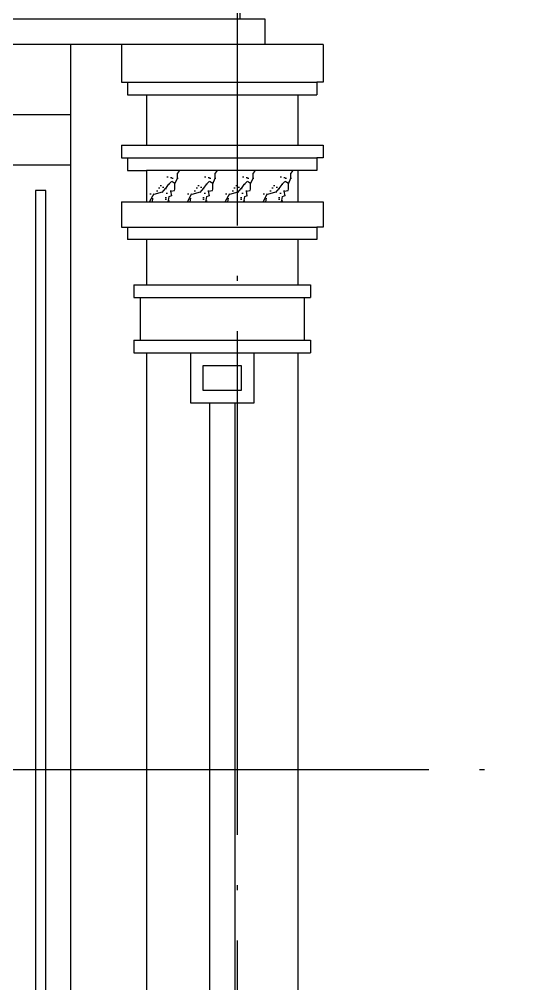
# Model space of a CAD drawing. Extents: x 44111 to 90315, y 4379 to 151689.
# Drawn here: x 68689 to 70654, y 134769 to 138599 of the extents above; entities that cross this region are included whole.
import ezdxf

# ---------------------------------------------------------------- set-up
doc = ezdxf.new("R2010")
doc.units = 0
doc.header["$LTSCALE"] = 1000
doc.header["$MEASUREMENT"] = 0
doc.linetypes.add('DOTE', pattern=[2.42, 2, -0.2, 0.02, -0.2])
for name, color, linetype in [('A-DOTE', 1, 'DOTE'), ('A-立面看线', 50, 'Continuous'), ('J-LM-外墙材料分色', 249, 'Continuous')]:
    doc.layers.add(name, color=color, linetype=linetype)

msp = doc.modelspace()

# ---------------------------------------------------------------- hatches: boundary and pattern name
at = {"layer": 'J-LM-外墙材料分色'}
h = msp.add_hatch(dxfattribs=at)
h.set_pattern_fill('大理石', color=159, scale=50)
h.set_pattern_definition([(41.9872125, (-577619.078, 755447.22), (299.9999956, 225.0000049), [4.804866, -1004.216925]), (68.1985905, (-577690.506, 755439.72), (149.9999999, 450.0000002), [17.30946, -1194.35262]), (60.945396, (-577694.078, 755431.15), (149.99998994, 225.0000064), [7.35402, -1536.99045]), (90, (-577690.5, 755437.58), (150, -9e-15), [2.142857, -222.85713]), (71.565051, (-577620.506, 755442.936), (3e-07, 225.0000005), [4.51754, -469.824105]), (171.469234, (-577620.506, 755442.936), (-149.9999995, 1.4e-06), [7.222767, -1509.5583]), (79.215702, (-577630.506, 755429.007), (150.00000075, 900.0000004), [15.269685, -1588.04715]), (62.1329961, (-577743.3635, 755497.5784), (599.99999271, 1125.0000044), [35.147284, -7345.78245]), (0, (-577741.2, 755530.57), (0, 225), [0, -150]), (64.9831065, (-577644.078, 755571.507), (300.00000076, 674.99999954), [23.647065, -2459.2947]), (81.4391104, (-577586.2206, 755482.5784), (299.999999483, 2024.99998723), [33.588522, -7020.0009]), (82.8749836, (-577669.078, 755502.936), (149.99999099, 1125.00000113), [17.276266, -3610.7397]), (76.75948, (-577684.078, 755455.793), (150.00000146, 674.99999948), [37.42339, -3892.0326]), (0, (-577707.46, 755455.9), (0, 225), [0, -150]), (0, (-577705.05, 755453.5), (0, 225), [0, -150]), (0, (-577688.18, 755465.54), (0, 225), [0, -150]), (0, (-577693, 755492.03), (0, 225), [0, -150]), (59.0362434, (-577675.506, 755492.221), (149.99998805, 225.00000645), [12.494896, -2611.4334]), (0, (-577669.1, 755502.52), (0, 225), [0, -150]), (0, (-577688.18, 755494.44), (0, 225), [0, -150]), (0, (-577680.95, 755508.9), (0, 225), [0, -150]), (0, (-577688.18, 755487.21), (0, 225), [0, -150]), (50.194429, (-577601.22, 755471.864), (150.0000001, 225.0000001), [5.57875, -1165.9587]), (90, (-577601.22, 755465.44), (150, -9e-15), [6.42857, -218.57142]), (43.6677801, (-577609.078, 755457.936), (450.00000034, 449.99999912), [10.862076, -2270.1738]), (90, (-577609.08, 755455.8), (150, -9e-15), [2.142857, -222.85713]), (39.805571, (-577615.506, 755450.436), (299.99999284, 225.00000885), [8.368125, -1748.93805]), (0, (-577637.57, 755465.54), (0, 225), [0, -150]), (0, (-577600.9, 755472.33), (0, 225), [0, -150]), (0, (-577600.9, 755472.33), (0, 225), [0, -150]), (29.3577535, (-577597.65, 755476.15), (449.9999991, 225.0000013), [13.112542, -1363.704435]), (0, (-577601.41, 755487.21), (0, 225), [0, -150]), (146.309932, (-577644.078, 755571.507), (-300.00000184, 224.9999961), [15.452362, -1607.0457]), (8.1301023, (-577660.506, 755541.507), (1499.99998944, 224.99999867), [15.152287, -3166.8282]), (47.8624052, (-577694.078, 755537.221), (600.000000265, 674.999999374), [20.22829, -4227.71235]), (14.6208739, (-577726.935, 755528.65), (899.99999752, 225.00000939), [33.956755, -3531.5025]), (0, (-577714.7, 755542.6), (0, 225), [0, -150]), (18.4349488, (-577666.935, 755520.078), (600.00000006, 224.9999993), [6.77631, -1416.248625]), (16.699244, (-577660.506, 755522.22), (149.999997, 1.24e-05), [3.72868, -779.294295]), (101.093723, (-577656.935, 755523.293), (-300.00000262, 1574.99998526), [18.561123, -3879.2748]), (0, (-577676.13, 755532.98), (0, 225), [0, -150]), (0, (-577660.59, 755541.93), (0, 225), [0, -150]), (0, (-577680.95, 755516.12), (0, 225), [0, -150]), (0, (-577700.23, 755564.29), (0, 225), [0, -150]), (0, (-577707.46, 755554.65), (0, 225), [0, -150]), (44.1449026, (-577669.078, 755568.293), (450.00000077, 449.99999998), [16.92194, -3536.6853]), (54.5829447, (-577680.506, 755552.221), (150.00000042, 224.99999911), [19.720626, -4121.6106]), (0, (-577668.88, 755568.44), (0, 225), [0, -150]), (0, (-577690.6, 755557.06), (0, 225), [0, -150]), (0, (-577668.88, 755568.44), (0, 225), [0, -150]), (0, (-577680.48, 755551.87), (0, 225), [0, -150]), (75.0685828, (-577645.506, 755543.65), (150, 675.0000002), [5.544348, -1158.76875]), (90, (-577644.08, 755549), (150, -9e-15), [22.5, -202.5]), (50.194429, (-577617.65, 755643.293), (150.0000001, 225.0000001), [5.57875, -1165.9587]), (0, (-577659.26, 755595.6), (0, 225), [0, -150]), (0, (-577654.44, 755593.2), (0, 225), [0, -150]), (0, (-577673.72, 755598), (0, 225), [0, -150]), (0, (-577649.62, 755624.5), (0, 225), [0, -150]), (53.1301023, (-577634.078, 755611.15), (150.00000021, 224.99999986), [10.714286, -2239.28565]), (90, (-577634.08, 755592.94), (150, -9e-15), [18.214285, -206.78571]), (0, (-577634.05, 755593.3), (0, 225), [0, -150]), (23.1985905, (-577622.65, 755641.15), (450.0000003, 225.0000001), [5.43984, -1136.926125]), (66.037511, (-577624.08, 755637.936), (150, 449.9999997), [3.51745, -735.14688]), (66.037511, (-577625.506, 755634.72), (150, 449.9999997), [3.51745, -735.14688]), (81.8698976, (-577627.649, 755619.721), (150.00000065, 1125.00000011), [15.152287, -3166.8282]), (90, (-577614.08, 755647.58), (150, -9e-15), [5.357144, -219.642855]), (0, (-577630.55, 755655.08), (0, 225), [0, -150])])
h.paths.add_polyline_path([(69433.5, 137999.2), (69193.5, 137999.2), (69193.5, 137874.2), (69433.5, 137874.2)])
h.paths.add_polyline_path([(69793.5, 137999.2), (69433.5, 137999.2), (69433.5, 137874.2), (69793.5, 137874.2)])

# ---------------------------------------------------------------- linework, layer by layer
at = {"layer": 'A-DOTE'}
for p, q in [((69553.5, 130520.4), (69553.5, 142869.2)), ((53793.5, 135619.2), (77553.5, 135619.2))]:
    msp.add_line(p, q, dxfattribs=at)
at = {"layer": 'A-立面看线'}
for p, q in [((69563.5, 138649.2), (69563.5, 138599.2)), ((69663.5, 138599.2), (65650.8, 138599.2)), ((69663.5, 138499.2), (69663.5, 138599.2)), ((69663.5, 138499.2), (65650.8, 138499.2)), ((69893.5, 138499.2), (65880.8, 138499.2)), ((68893.5, 138499.2), (68653.5, 138499.2)), ((68893.5, 138219.2), (68893.5, 138499.2)), ((69093.5, 138499.2), (69093.5, 138349.2)), ((69893.5, 138499.2), (69893.5, 138349.2)), ((69093.5, 138349.2), (69118.5, 138349.2)), ((69118.5, 138349.2), (69118.5, 138299.2)), ((69118.5, 138349.2), (69868.5, 138349.2)), ((69893.5, 138349.2), (69868.5, 138349.2)), ((69868.5, 138349.2), (69868.5, 138299.2)), ((69118.5, 138299.2), (69193.5, 138299.2)), ((69193.5, 138299.2), (69193.5, 138099.2)), ((69193.5, 138299.2), (69868.5, 138299.2)), ((69793.5, 138299.2), (69793.5, 138099.2)), ((68893.5, 138219.2), (68653.5, 138219.2)), ((68893.5, 138019.2), (68893.5, 138219.2)), ((69093.5, 138099.2), (69093.5, 138049.2)), ((69093.5, 138099.2), (69893.5, 138099.2)), ((69893.5, 138099.2), (69893.5, 138049.2)), ((69093.5, 138049.2), (69118.5, 138049.2)), ((69118.5, 138049.2), (69118.5, 137999.2)), ((69118.5, 138049.2), (69868.5, 138049.2)), ((69893.5, 138049.2), (69868.5, 138049.2)), ((69868.5, 138049.2), (69868.5, 137999.2)), ((68893.5, 138019.2), (68653.5, 138019.2)), ((68893.5, 132019.1), (68893.5, 138019.2)), ((69118.5, 137999.2), (69193.5, 137999.2)), ((69193.5, 137999.2), (69193.5, 137874.2)), ((69868.5, 137999.2), (69193.5, 137999.2)), ((69793.5, 137999.2), (69793.5, 137874.2)), ((68793.5, 137919.2), (68753.5, 137919.2)), ((68753.5, 137919.2), (68753.5, 132019.1)), ((68793.5, 132019.1), (68793.5, 137919.2)), ((69093.5, 137874.2), (69093.5, 137774.2)), ((69093.5, 137874.2), (69893.5, 137874.2)), ((69893.5, 137874.2), (69893.5, 137774.2)), ((69093.5, 137774.2), (69118.5, 137774.2)), ((69118.5, 137774.2), (69118.5, 137724.2)), ((69118.5, 137774.2), (69868.5, 137774.2)), ((69893.5, 137774.2), (69868.5, 137774.2)), ((69868.5, 137774.2), (69868.5, 137724.2)), ((69868.5, 137724.2), (69118.5, 137724.2)), ((69193.5, 137724.2), (69193.5, 137544.2)), ((69793.5, 137724.2), (69793.5, 137544.2)), ((69143.5, 137544.2), (69143.5, 137494.2)), ((69143.5, 137544.2), (69843.5, 137544.2)), ((69843.5, 137544.2), (69843.5, 137494.2)), ((69143.5, 137494.2), (69843.5, 137494.2)), ((69168.5, 137494.2), (69168.5, 137324.2)), ((69818.5, 137494.2), (69818.5, 137324.2)), ((69143.5, 137324.2), (69843.5, 137324.2)), ((69143.5, 137324.2), (69143.5, 137274.2)), ((69843.5, 137324.2), (69843.5, 137274.2)), ((69143.5, 137274.2), (69843.5, 137274.2)), ((69193.5, 137274.2), (69193.5, 132019.2)), ((69368.5, 137074.2), (69368.5, 137274.2)), ((69618.5, 137274.2), (69618.5, 137074.2)), ((69793.5, 137274.2), (69793.5, 132019.2)), ((69418.5, 137224.2), (69568.5, 137224.2)), ((69418.5, 137124.2), (69418.5, 137224.2)), ((69568.5, 137224.2), (69568.5, 137124.2)), ((69568.5, 137124.2), (69418.5, 137124.2)), ((69618.5, 137074.2), (69368.5, 137074.2)), ((69443.5, 137074.2), (69443.5, 132019.2)), ((69543.5, 137074.2), (69543.5, 132019.2))]:
    msp.add_line(p, q, dxfattribs=at)

doc.saveas('drawing.dxf')
